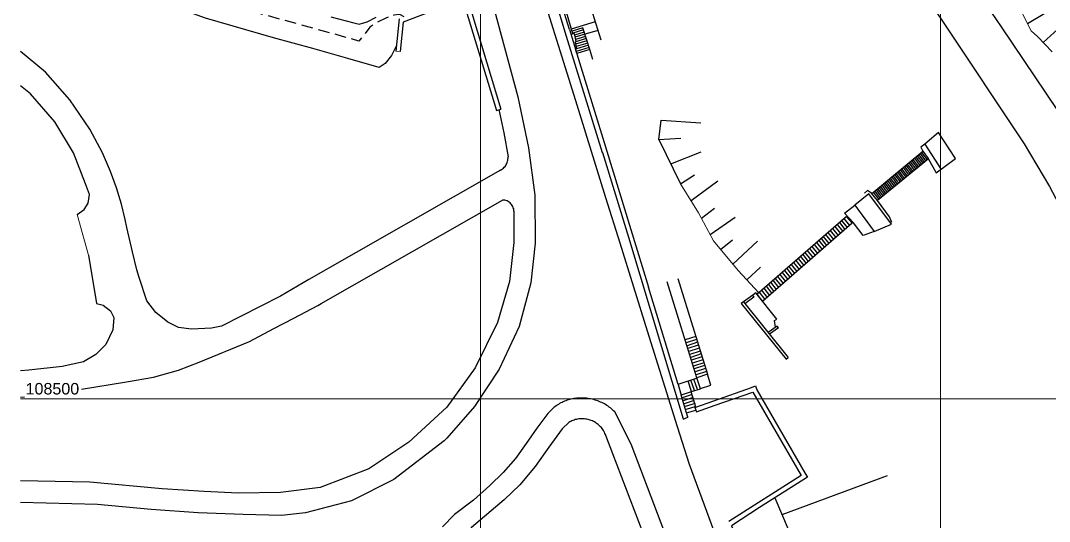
# Model space of a CAD drawing. Header units: metres. Extents: x 62264 to 62602, y 108404 to 109101.
# Drawn here: x 62300 to 62411.9, y 108486.7 to 108541.1 of the extents above; entities that cross this region are included whole.
import ezdxf

# ---------------------------------------------------------------- set-up
doc = ezdxf.new("R2010")
doc.units = ezdxf.units.M
doc.header["$MEASUREMENT"] = 0
doc.linetypes.add('TRATTEGGIATA2', pattern=[0.375, 0.25, -0.125])
for name, color, linetype in [('Bâti', 7, 'Continuous'), ('coordinate', 2, 'Continuous'), ('curve livello 1m', 2, 'Continuous'), ('LIN025CO', 7, 'Continuous'), ('pendenze', 2, 'Continuous'), ('Per+Mod Surf', 7, 'Continuous'), ('SCALE', 2, 'Continuous'), ('Strade', 7, 'Continuous'), ('TalusHautBas', 7, 'Continuous'), ('VOIRIE', 7, 'Continuous')]:
    doc.layers.add(name, color=color, linetype=linetype)
doc.styles.add('ARIAL', font='arial.ttf')

msp = doc.modelspace()

# ---------------------------------------------------------------- linework, layer by layer
at = {"layer": 'Bâti', "linetype": 'Continuous'}
for p, q in [((62357.124, 108546.651), (62359.332, 108539.425)), ((62347.939, 108543.924), (62351.754, 108531.365)), ((62348.576, 108543.52), (62352.217, 108531.511)), ((62359.677, 108540.151), (62358.538, 108543.856)), ((62360.042, 108539.702), (62359.344, 108542.046)), ((62359.677, 108540.151), (62360.481, 108537.536)), ((62359.838, 108539.664), (62360.181, 108539.727)), ((62360.181, 108539.727), (62360.38, 108538.838)), ((62359.332, 108539.425), (62363.231, 108526.775)), ((62360.38, 108538.838), (62360.284, 108538.772)), ((62360.284, 108538.772), (62360.457, 108538.093)), ((62360.457, 108538.093), (62360.323, 108538.054)), ((62360.467, 108537.541), (62360.323, 108538.054)), ((62360.475, 108537.521), (62363.721, 108526.925)), ((62351.754, 108531.365), (62352.217, 108531.511)), ((62399.8, 108528.967), (62398.313, 108527.69)), ((62401.648, 108526.15), (62399.8, 108528.967)), ((62398.307, 108527.699), (62397.888, 108527.374)), ((62397.888, 108527.374), (62398.093, 108526.915)), ((62398.313, 108527.69), (62400.071, 108524.951)), ((62363.25, 108526.778), (62366.111, 108517.591)), ((62363.721, 108526.925), (62368.283, 108512.14)), ((62392.537, 108522.336), (62398.093, 108526.915)), ((62398.696, 108526.113), (62393.167, 108521.557)), ((62398.093, 108526.915), (62398.678, 108526.132)), ((62398.678, 108526.132), (62399.562, 108524.567)), ((62399.562, 108524.567), (62401.648, 108526.15)), ((62392.223, 108522.301), (62390.695, 108521.053)), ((62392.079, 108522.64), (62391.761, 108522.357)), ((62392.522, 108522.354), (62392.079, 108522.64)), ((62394.7, 108519.003), (62392.223, 108522.301)), ((62393.153, 108521.576), (62392.522, 108522.354)), ((62389.577, 108520.175), (62390.699, 108521.056)), ((62390.695, 108521.053), (62392.8, 108518.193)), ((62394.474, 108519.774), (62393.153, 108521.576)), ((62380.058, 108511.364), (62389.77, 108519.841)), ((62390.549, 108519.135), (62389.577, 108520.175)), ((62394.724, 108519.162), (62394.474, 108519.774)), ((62390.42, 108519.102), (62380.666, 108510.601)), ((62388.519, 108518.749), (62389.132, 108517.98)), ((62391.613, 108517.774), (62390.549, 108519.135)), ((62392.806, 108518.2), (62394.7, 108519.003)), ((62366.111, 108517.591), (62372.051, 108497.827)), ((62392.806, 108518.193), (62391.613, 108517.774)), ((62373.54, 108502.298), (62370.306, 108512.735)), ((62371.454, 108513.091), (62374.668, 108502.672)), ((62371.479, 108501.544), (62368.283, 108512.14)), ((62378.586, 108510.54), (62378.35, 108510.354)), ((62378.584, 108510.542), (62383.463, 108504.488)), ((62379.595, 108511.261), (62378.588, 108510.536)), ((62379.735, 108511.066), (62378.728, 108510.341)), ((62379.742, 108511.066), (62379.595, 108511.261)), ((62379.936, 108511.517), (62379.616, 108511.271)), ((62382.206, 108508.668), (62379.936, 108511.517)), ((62380.058, 108511.364), (62380.666, 108510.601)), ((62378.35, 108510.354), (62383.229, 108504.3)), ((62381.97, 108508.522), (62382.206, 108508.668)), ((62382.075, 108507.791), (62381.97, 108508.522)), ((62382.248, 108507.913), (62381.264, 108507.216)), ((62382.392, 108507.709), (62381.421, 108507.021)), ((62382.392, 108507.709), (62382.248, 108507.913)), ((62383.229, 108504.3), (62383.463, 108504.488)), ((62375.043, 108501.488), (62374.672, 108502.67)), ((62373.551, 108502.243), (62371.469, 108501.55)), ((62371.479, 108501.544), (62371.833, 108500.409)), ((62373.915, 108501.115), (62375.043, 108501.488)), ((62372.412, 108498.476), (62371.833, 108500.409)), ((62372.929, 108500.791), (62373.919, 108501.102)), ((62375.362, 108499.788), (62379.452, 108501.214)), ((62375.528, 108499.313), (62379.618, 108500.739)), ((62379.452, 108501.214), (62379.892, 108501.397)), ((62379.618, 108500.739), (62384.868, 108491.645)), ((62379.892, 108501.397), (62380.057, 108500.992)), ((62380.057, 108500.992), (62385.307, 108491.898)), ((62373.321, 108499.063), (62375.355, 108499.794)), ((62373.494, 108498.582), (62375.528, 108499.313)), ((62372.552, 108498.017), (62372.412, 108498.476)), ((62373.321, 108499.063), (62373.494, 108498.582)), ((62372.038, 108497.804), (62372.552, 108498.017)), ((62372.051, 108497.827), (62372.038, 108497.804)), ((62372.532, 108498.026), (62372.552, 108498.017)), ((62384.868, 108491.645), (62377.004, 108486.669)), ((62385.548, 108491.481), (62380.34, 108488.186)), ((62385.307, 108491.898), (62385.548, 108491.481))]:
    msp.add_line(p, q, dxfattribs=at)
at = {"layer": 'coordinate', "linetype": 'Continuous', "lineweight": 0}
for p, q in [((62350, 108778.484), (62350, 108403.974)), ((62400, 108626.056), (62400, 108403.974)), ((62300, 108500), (62587, 108500))]:
    msp.add_line(p, q, dxfattribs=at)
at = {"layer": 'curve livello 1m', "color": 152, "linetype": 'TRATTEGGIATA2', "ltscale": 5, "flags": 128}
msp.add_lwpolyline([(62341.714, 108541.539), (62341.22, 108541.809), (62340.562, 108541.706), (62339.698, 108541.394), (62338.781, 108540.939), (62337.963, 108540.405), (62337.963, 108540.405), (62337.335, 108539.58), (62336.776, 108538.908), (62336.776, 108538.908), (62335.931, 108539.15), (62334.999, 108539.417), (62321.347, 108543.177), (62319.678, 108543.659), (62318.909, 108543.932), (62317.989, 108544.258), (62316.021, 108545.035), (62313.637, 108546.007), (62311.307, 108546.957), (62309.501, 108547.664), (62309.501, 108547.664), (62308.676, 108547.947), (62307.713, 108548.264), (62307.088, 108548.485), (62306.348, 108548.843), (62305.47, 108549.317), (62304.532, 108549.844), (62304.018, 108550.132)], dxfattribs=at)
at = {"layer": 'curve livello 1m', "flags": 128}
for points in [[(62340.844, 108538.344), (62340.313, 108537.336), (62339.628, 108536.472), (62338.995, 108536.011), (62338.995, 108536.011), (62335.568, 108536.994), (62331.784, 108538.079), (62327.507, 108539.257), (62320.1, 108541.398), (62316.691, 108542.608), (62312.609, 108544.056), (62312.504, 108544.098), (62300, 108548.053)], [(62333.718, 108541.527), (62336.246, 108540.868), (62336.818, 108540.75), (62337.678, 108541.009), (62338.66, 108541.51)]]:
    msp.add_lwpolyline(points, dxfattribs=at)
at = {"layer": 'LIN025CO', "linetype": 'Continuous', "lineweight": 0}
for p, q in [((62408.36, 108543.014), (62409.878, 108540.026)), ((62340.791, 108537.816), (62341.274, 108537.768)), ((62307.374, 108515.633), (62306.149, 108520.046))]:
    msp.add_line(p, q, dxfattribs=at)
at = {"layer": 'LIN025CO', "linetype": 'Continuous', "lineweight": 0, "flags": 128}
msp.add_lwpolyline([(62371.754, 108523.391), (62373.723, 108520.233), (62375.328, 108517.177), (62378.016, 108513.947)], dxfattribs=at)
at = {"layer": 'pendenze', "linetype": 'Continuous'}
for p, q in [((62409.471, 108540.828), (62413.414, 108543.168)), ((62411.162, 108538.749), (62413.16, 108540.563)), ((62369.663, 108530.308), (62373.946, 108529.998)), ((62369.394, 108528.187), (62371.787, 108528.338)), ((62370.696, 108525.542), (62373.987, 108526.844)), ((62371.754, 108523.391), (62373.281, 108524.355)), ((62372.902, 108521.55), (62375.813, 108523.691)), ((62374.022, 108519.663), (62375.44, 108520.745)), ((62374.967, 108517.865), (62377.681, 108519.749)), ((62376.097, 108516.253), (62377.39, 108517.301)), ((62377.425, 108514.657), (62380.129, 108517.135)), ((62378.969, 108512.923), (62380.461, 108514.313)), ((62382.79, 108487.416), (62394.259, 108491.675))]:
    msp.add_line(p, q, dxfattribs=at)
at = {"layer": 'Per+Mod Surf', "linetype": 'Continuous'}
for p, q in [((62348.081, 108543.459), (62341.598, 108540.975)), ((62341.145, 108541.321), (62340.791, 108537.816)), ((62341.598, 108540.975), (62341.274, 108537.768))]:
    msp.add_line(p, q, dxfattribs=at)
at = {"layer": 'SCALE', "linetype": 'Continuous'}
for p, q in [((62363.14, 108539.013), (62361.303, 108544.851)), ((62359.902, 108540.23), (62362.5, 108541.046)), ((62361.129, 108540.353), (62359.956, 108539.992)), ((62361.203, 108540.118), (62360.025, 108539.759)), ((62361.279, 108539.88), (62360.219, 108539.556)), ((62361.371, 108539.647), (62360.274, 108539.312)), ((62361.885, 108537.968), (62361.129, 108540.353)), ((62362.81, 108540.061), (62361.363, 108539.645)), ((62361.43, 108539.403), (62360.329, 108539.067)), ((62361.732, 108538.45), (62360.332, 108538.023)), ((62361.581, 108538.927), (62360.341, 108538.548)), ((62361.506, 108539.165), (62360.383, 108538.822)), ((62361.657, 108538.688), (62360.403, 108538.306)), ((62361.808, 108538.212), (62360.399, 108537.782)), ((62361.882, 108537.973), (62360.467, 108537.541)), ((62362.209, 108536.908), (62361.882, 108537.973)), ((62397.18, 108526.163), (62397.783, 108525.36)), ((62397.335, 108526.29), (62397.937, 108525.488)), ((62397.489, 108526.417), (62398.092, 108525.615)), ((62397.644, 108526.545), (62398.246, 108525.742)), ((62397.798, 108526.672), (62398.401, 108525.87)), ((62397.953, 108526.799), (62398.555, 108525.997)), ((62395.79, 108525.017), (62396.392, 108524.214)), ((62395.944, 108525.144), (62396.547, 108524.342)), ((62396.099, 108525.271), (62396.701, 108524.469)), ((62396.253, 108525.399), (62396.856, 108524.596)), ((62396.408, 108525.526), (62397.01, 108524.724)), ((62396.562, 108525.653), (62397.165, 108524.851)), ((62396.717, 108525.781), (62397.319, 108524.978)), ((62396.871, 108525.908), (62397.474, 108525.106)), ((62397.026, 108526.035), (62397.628, 108525.233)), ((62394.399, 108523.871), (62395.002, 108523.069)), ((62394.554, 108523.998), (62395.156, 108523.196)), ((62394.708, 108524.125), (62395.311, 108523.323)), ((62394.863, 108524.253), (62395.465, 108523.451)), ((62395.017, 108524.38), (62395.62, 108523.578)), ((62395.172, 108524.507), (62395.774, 108523.705)), ((62395.326, 108524.635), (62395.929, 108523.832)), ((62395.481, 108524.762), (62396.083, 108523.96)), ((62395.635, 108524.889), (62396.238, 108524.087)), ((62393.009, 108522.725), (62393.611, 108521.923)), ((62393.163, 108522.852), (62393.766, 108522.05)), ((62393.318, 108522.979), (62393.92, 108522.177)), ((62393.472, 108523.107), (62394.075, 108522.305)), ((62393.627, 108523.234), (62394.229, 108522.432)), ((62393.781, 108523.361), (62394.384, 108522.559)), ((62393.936, 108523.489), (62394.538, 108522.687)), ((62394.09, 108523.616), (62394.693, 108522.814)), ((62394.245, 108523.743), (62394.847, 108522.941)), ((62392.7, 108522.47), (62393.302, 108521.668)), ((62392.86, 108522.59), (62393.457, 108521.795)), ((62389.266, 108519.401), (62389.88, 108518.631)), ((62389.515, 108519.618), (62390.129, 108518.848)), ((62390.42, 108519.102), (62389.77, 108519.841)), ((62388.022, 108518.315), (62388.634, 108517.546)), ((62388.271, 108518.532), (62388.883, 108517.763)), ((62388.768, 108518.967), (62389.382, 108518.197)), ((62389.017, 108519.184), (62389.631, 108518.414)), ((62386.777, 108517.229), (62387.389, 108516.461)), ((62387.026, 108517.446), (62387.638, 108516.678)), ((62387.275, 108517.663), (62387.887, 108516.895)), ((62387.524, 108517.881), (62388.136, 108517.112)), ((62387.773, 108518.098), (62388.385, 108517.329)), ((62385.533, 108516.143), (62386.144, 108515.376)), ((62385.782, 108516.36), (62386.393, 108515.593)), ((62386.031, 108516.577), (62386.642, 108515.81)), ((62386.28, 108516.795), (62386.891, 108516.027)), ((62386.528, 108517.012), (62387.14, 108516.244)), ((62384.289, 108515.057), (62384.899, 108514.291)), ((62384.537, 108515.274), (62385.148, 108514.508)), ((62384.786, 108515.491), (62385.397, 108514.725)), ((62385.035, 108515.708), (62385.646, 108514.942)), ((62385.284, 108515.926), (62385.895, 108515.159)), ((62383.044, 108513.971), (62383.654, 108513.206)), ((62383.293, 108514.188), (62383.903, 108513.423)), ((62383.542, 108514.405), (62384.152, 108513.64)), ((62383.791, 108514.622), (62384.401, 108513.857)), ((62384.04, 108514.84), (62384.65, 108514.074)), ((62381.551, 108512.668), (62382.16, 108511.903)), ((62381.8, 108512.885), (62382.409, 108512.12)), ((62382.049, 108513.102), (62382.658, 108512.337)), ((62382.298, 108513.319), (62382.907, 108512.554)), ((62382.546, 108513.536), (62383.156, 108512.771)), ((62382.795, 108513.754), (62383.405, 108512.989)), ((62380.307, 108511.581), (62380.915, 108510.818)), ((62380.555, 108511.799), (62381.164, 108511.035)), ((62380.804, 108512.016), (62381.413, 108511.252)), ((62381.053, 108512.233), (62381.662, 108511.469)), ((62381.302, 108512.45), (62381.911, 108511.686)), ((62373.402, 108506.777), (62372.268, 108506.404)), ((62373.499, 108506.461), (62372.365, 108506.089)), ((62373.596, 108506.146), (62372.463, 108505.773)), ((62373.677, 108505.825), (62372.561, 108505.458)), ((62373.78, 108505.511), (62372.658, 108505.143)), ((62373.883, 108505.198), (62372.751, 108504.826)), ((62373.986, 108504.884), (62372.854, 108504.512)), ((62374.085, 108504.561), (62372.954, 108504.19)), ((62374.183, 108504.246), (62373.052, 108503.874)), ((62374.28, 108503.931), (62373.149, 108503.559)), ((62374.363, 108503.611), (62373.247, 108503.244)), ((62374.466, 108503.297), (62373.334, 108502.925)), ((62374.569, 108502.984), (62373.437, 108502.612)), ((62374.672, 108502.67), (62373.54, 108502.298)), ((62372.929, 108500.791), (62372.565, 108501.915)), ((62373.258, 108500.895), (62372.865, 108502.015)), ((62373.589, 108500.998), (62373.212, 108502.13)), ((62373.919, 108501.102), (62373.534, 108502.296)), ((62372.921, 108500.771), (62371.811, 108500.416)), ((62373.023, 108500.453), (62371.943, 108500.108)), ((62373.425, 108499.101), (62372.921, 108500.771)), ((62373.124, 108500.135), (62372.044, 108499.79)), ((62373.226, 108499.816), (62372.146, 108499.471)), ((62373.328, 108499.498), (62372.248, 108499.153)), ((62373.429, 108499.18), (62372.349, 108498.835)), ((62372.412, 108498.476), (62373.422, 108498.781))]:
    msp.add_line(p, q, dxfattribs=at)
at = {"layer": 'Strade', "linetype": 'Continuous'}
for p, q in [((62352.011, 108531.446), (62352.554, 108528.93)), ((62352.554, 108528.93), (62352.996, 108526.33)), ((62327.544, 108507.641), (62329.717, 108508.78))]:
    msp.add_line(p, q, dxfattribs=at)
at = {"layer": 'Strade', "linetype": 'Continuous', "flags": 128}
for points in [[(62371.673, 108571.651), (62374.679, 108567.419), (62376.034, 108568.337), (62379.086, 108565.42), (62379.762, 108565.439), (62382.539, 108563.993), (62385.272, 108561.836), (62387.844, 108559.072), (62390.118, 108556.052), (62400.301, 108540.956), (62409.098, 108527.724), (62411.862, 108523.084), (62414.554, 108518.005), (62417.511, 108511.497), (62420.923, 108501.27), (62423.865, 108490.011), (62426.449, 108482.703), (62429.128, 108476.313), (62432.191, 108470.078), (62443.896, 108447.459), (62456.743, 108422.549), (62460.17, 108415.435), (62463.593, 108407.521), (62464.931, 108403.974)], [(62356.006, 108546.381), (62356.393, 108545.098), (62360.33, 108532.432), (62363.595, 108521.887), (62365.157, 108516.964), (62368.134, 108507.401), (62371.384, 108497.004), (62372.689, 108492.89), (62376.196, 108483.351), (62380.317, 108473.808), (62385.137, 108464.798), (62393.2, 108451.15), (62412.5, 108421.15), (62420.993, 108419.612), (62423.438, 108419.107), (62429.819, 108408.017), (62431.963, 108403.974)], [(62350.798, 108544.768), (62351.179, 108543.613), (62354.054, 108532.838), (62355.208, 108527.278), (62355.893, 108522.134), (62355.952, 108516.931), (62355.488, 108512.628), (62354.191, 108507.874), (62352.042, 108503.226), (62349.366, 108499.157), (62346.36, 108495.731), (62346.051, 108495.428), (62340.582, 108491.225), (62335.974, 108488.923), (62330.983, 108487.594), (62328.351, 108487.311), (62324.189, 108487.424), (62319.299, 108487.607), (62314.18, 108487.948), (62308.37, 108488.521), (62300, 108488.727)], [(62406.615, 108540.437), (62412.728, 108531.351), (62415.287, 108527.177)], [(62352.192, 108524.881), (62331.341, 108512.962), (62328.268, 108511.162), (62321.828, 108507.901), (62320.749, 108507.678), (62318.582, 108507.574), (62317.175, 108507.749), (62316.026, 108508.337), (62314.713, 108509.392), (62313.71, 108510.664), (62312.9, 108513.204), (62312.636, 108514.031), (62312.175, 108515.996), (62311.556, 108518.636), (62311.354, 108519.498), (62310.961, 108521.16), (62310.435, 108522.937), (62309.788, 108524.727), (62308.914, 108526.732), (62307.531, 108529.319), (62305.354, 108532.516), (62302.699, 108535.536), (62300, 108537.753)], [(62306.149, 108520.046), (62306.917, 108520.585), (62307.35, 108521.285), (62307.489, 108522.233), (62307.066, 108523.373), (62305.748, 108526.743), (62303.727, 108530.116), (62301.064, 108533.172), (62300, 108534.028)], [(62329.717, 108508.78), (62332.316, 108510.142), (62332.687, 108510.368), (62352.386, 108521.617)], [(62353.645, 108520.406), (62353.622, 108516.982), (62353.153, 108512.744), (62351.857, 108508.317), (62349.434, 108503.367), (62346.333, 108499.101), (62342.211, 108495.295), (62337.875, 108492.377), (62332.581, 108490.341), (62328.276, 108489.827), (62323.659, 108489.759), (62319.968, 108489.941), (62315.391, 108490.219), (62307.541, 108490.92), (62300, 108491.074)], [(62307.374, 108515.633), (62308.254, 108510.371), (62308.977, 108510.198), (62309.77, 108509.575), (62310.124, 108508.854), (62310.029, 108507.485), (62309.265, 108505.919), (62308.177, 108504.814), (62306.828, 108504.008), (62304.528, 108503.501), (62300.908, 108503.108), (62300, 108503.05)], [(62306.608, 108501.065), (62311.522, 108501.85), (62314.46, 108502.344), (62317.167, 108503.108), (62319.414, 108503.989), (62324.892, 108506.251), (62327.544, 108507.641)], [(62300, 108500.175), (62300.416, 108500.223)], [(62357.333, 108498.414), (62356.112, 108496.813), (62354.982, 108495.134), (62353.795, 108493.509), (62352.471, 108492), (62351.026, 108490.58), (62349.226, 108488.977), (62347.161, 108487.414), (62345.879, 108486.079)], [(62370.335, 108484.681), (62366.375, 108495.056), (62364.593, 108498.599)], [(62359.607, 108497.413), (62358.869, 108496.741), (62357.426, 108494.747), (62355.943, 108492.627), (62354.265, 108490.666), (62352.591, 108489.012), (62349.025, 108486.008), (62348.193, 108484.966), (62347.853, 108483.67), (62348.046, 108482.405), (62348.547, 108481.511), (62349.275, 108480.837), (62359.567, 108475.967), (62368.87, 108470.704), (62370.443, 108470.608), (62371.636, 108471.263), (62372.336, 108472.397), (62372.193, 108474.316), (62368.152, 108484.162), (62364.406, 108494.02), (62363.63, 108496.019)], [(62380.34, 108488.186), (62377.282, 108486.188), (62381.915, 108475.163), (62387.377, 108464.998), (62394.922, 108452.167), (62402.2, 108440.8), (62413.7, 108423.1), (62424.645, 108420.713), (62430.44, 108410.731), (62433.895, 108404.429), (62434.13, 108403.974)]]:
    msp.add_lwpolyline(points, dxfattribs=at)
at = {"layer": 'Strade', "linetype": 'Continuous'}
for points in [[(62352.192, 108524.881, 0), (62352.3, 108524.944, 0), (62352.403, 108525.016, 0), (62352.499, 108525.096, 0), (62352.588, 108525.184, 0), (62352.67, 108525.278, 0), (62352.744, 108525.379, 0), (62352.809, 108525.486, 0), (62352.865, 108525.598, 0), (62352.912, 108525.714, 0), (62352.949, 108525.834, 0), (62352.976, 108525.956, 0), (62352.993, 108526.08, 0), (62353, 108526.205, 0), (62352.996, 108526.33, 0)], [(62353.645, 108520.406, 0), (62353.634, 108520.534, 0), (62353.61, 108520.661, 0), (62353.573, 108520.784, 0), (62353.524, 108520.903, 0), (62353.463, 108521.017, 0), (62353.39, 108521.123, 0), (62353.307, 108521.221, 0), (62353.214, 108521.311, 0), (62353.112, 108521.39, 0), (62353.003, 108521.459, 0), (62352.888, 108521.515, 0), (62352.767, 108521.56, 0), (62352.642, 108521.592, 0), (62352.515, 108521.611, 0), (62352.386, 108521.617, 0)], [(62360.919, 108500.079, 0), (62360.768, 108500.078, 0), (62360.616, 108500.072, 0), (62360.466, 108500.06, 0), (62360.315, 108500.044, 0), (62360.165, 108500.023, 0), (62360.016, 108499.997, 0), (62359.868, 108499.967, 0), (62359.721, 108499.931, 0), (62359.575, 108499.89, 0), (62359.431, 108499.845, 0), (62359.288, 108499.795, 0), (62359.147, 108499.741, 0), (62359.007, 108499.681, 0), (62358.87, 108499.618, 0), (62358.735, 108499.55, 0), (62358.602, 108499.477, 0), (62358.472, 108499.4, 0), (62358.344, 108499.319, 0), (62358.219, 108499.234, 0), (62358.097, 108499.144, 0), (62357.978, 108499.051, 0), (62357.862, 108498.954, 0), (62357.749, 108498.853, 0), (62357.64, 108498.748, 0), (62357.534, 108498.64, 0), (62357.432, 108498.529, 0), (62357.333, 108498.414, 0)], [(62364.593, 108498.599, 0), (62364.481, 108498.708, 0), (62364.365, 108498.814, 0), (62364.247, 108498.916, 0), (62364.125, 108499.014, 0), (62364, 108499.109, 0), (62363.872, 108499.199, 0), (62363.742, 108499.286, 0), (62363.608, 108499.368, 0), (62363.473, 108499.446, 0), (62363.335, 108499.52, 0), (62363.194, 108499.59, 0), (62363.052, 108499.655, 0), (62362.908, 108499.716, 0), (62362.762, 108499.772, 0), (62362.614, 108499.824, 0), (62362.465, 108499.871, 0), (62362.314, 108499.913, 0), (62362.162, 108499.951, 0), (62362.009, 108499.984, 0), (62361.855, 108500.012, 0), (62361.7, 108500.035, 0), (62361.544, 108500.054, 0), (62361.388, 108500.067, 0), (62361.232, 108500.076, 0), (62361.076, 108500.08, 0), (62360.919, 108500.079, 0)], [(62363.63, 108496.019, 0), (62363.586, 108496.134, 0), (62363.538, 108496.246, 0), (62363.484, 108496.357, 0), (62363.425, 108496.465, 0), (62363.362, 108496.57, 0), (62363.293, 108496.672, 0), (62363.22, 108496.77, 0), (62363.143, 108496.866, 0), (62363.061, 108496.957, 0), (62362.976, 108497.045, 0), (62362.886, 108497.129, 0), (62362.793, 108497.209, 0), (62362.696, 108497.284, 0), (62362.596, 108497.355, 0), (62362.492, 108497.422, 0), (62362.386, 108497.483, 0), (62362.277, 108497.54, 0), (62362.166, 108497.591, 0), (62362.052, 108497.638, 0), (62361.936, 108497.679, 0), (62361.819, 108497.715, 0)]]:
    msp.add_polyline3d(points, dxfattribs=at)
at = {"layer": 'TalusHautBas', "linetype": 'Continuous'}
for p, q in [((62410.544, 108539.399), (62409.878, 108540.026)), ((62412.147, 108537.715), (62410.544, 108539.399)), ((62369.394, 108528.187), (62369.663, 108530.308)), ((62369.394, 108528.187), (62371.754, 108523.391)), ((62378.016, 108513.947), (62380.256, 108511.538)), ((62382.02, 108489.249), (62388.789, 108473.134))]:
    msp.add_line(p, q, dxfattribs=at)
at = {"layer": 'VOIRIE', "linetype": 'Continuous'}
msp.add_line((62403.001, 108545.819), (62406.615, 108540.437), dxfattribs=at)
msp.add_polyline3d([(62361.819, 108497.715, 0), (62361.696, 108497.752, 0), (62361.571, 108497.782, 0), (62361.445, 108497.806, 0), (62361.318, 108497.824, 0), (62361.191, 108497.835, 0), (62361.062, 108497.84, 0), (62360.934, 108497.839, 0), (62360.806, 108497.831, 0), (62360.678, 108497.817, 0), (62360.552, 108497.797, 0), (62360.426, 108497.77, 0), (62360.302, 108497.737, 0), (62360.18, 108497.697, 0), (62360.06, 108497.652, 0), (62359.943, 108497.601, 0), (62359.828, 108497.544, 0), (62359.716, 108497.481, 0), (62359.607, 108497.413, 0)], dxfattribs=at)

# ---------------------------------------------------------------- texts
at = {"layer": 'coordinate', "color": 1, "style": 'ARIAL'}
msp.add_text('108500', height=1.25, dxfattribs=at).set_placement((62300.545, 108500.473))

doc.saveas('drawing.dxf')
